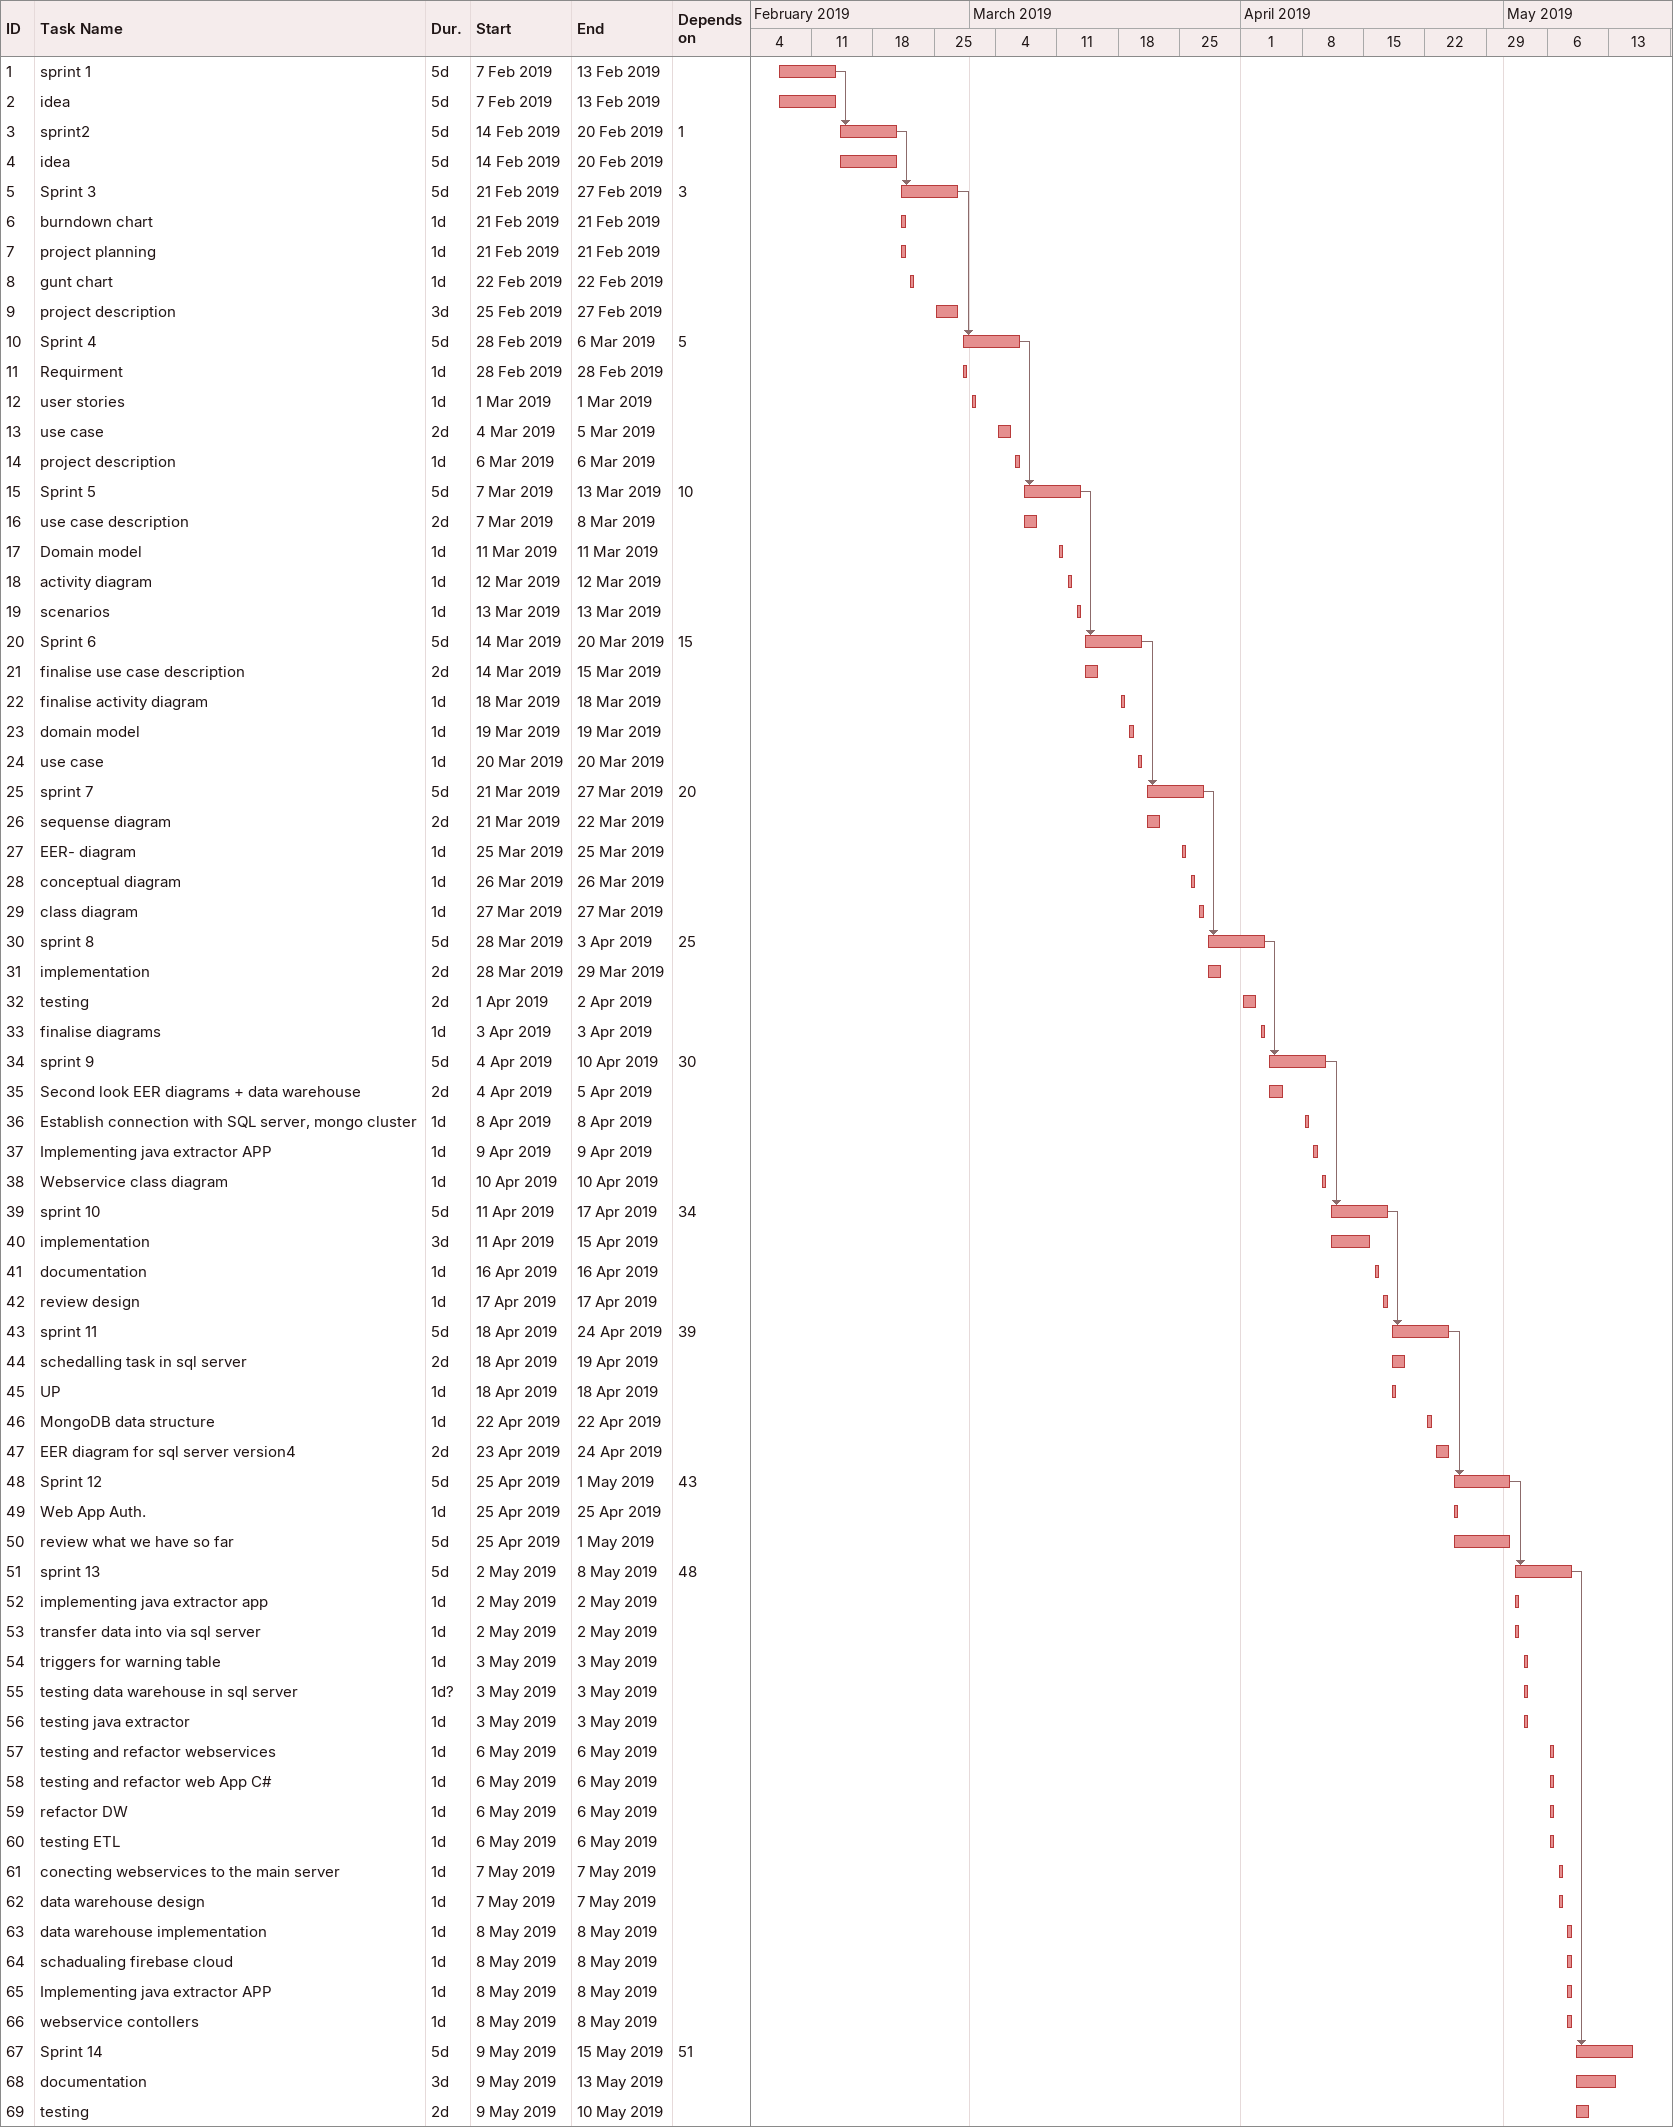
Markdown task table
| ID | Task | Duration | Start | Finish | Predecessors |
|---|---|---|---|---|---|
| 1 | sprint 1 | 5d | 2019-02-07 | 2019-02-13 |  |
| 2 | idea | 5d | 2019-02-07 | 2019-02-13 |  |
| 3 | sprint2 | 5d | 2019-02-14 | 2019-02-20 | 1 |
| 4 | idea | 5d | 2019-02-14 | 2019-02-20 |  |
| 5 | Sprint 3 | 5d | 2019-02-21 | 2019-02-27 | 3 |
| 6 | burndown chart | 1d | 2019-02-21 | 2019-02-21 |  |
| 7 | project planning | 1d | 2019-02-21 | 2019-02-21 |  |
| 8 | gunt chart | 1d | 2019-02-22 | 2019-02-22 |  |
| 9 | project description | 3d | 2019-02-25 | 2019-02-27 |  |
| 10 | Sprint 4 | 5d | 2019-02-28 | 2019-03-06 | 5 |
| 11 | Requirment | 1d | 2019-02-28 | 2019-02-28 |  |
| 12 | user stories | 1d | 2019-03-01 | 2019-03-01 |  |
| 13 | use case | 2d | 2019-03-04 | 2019-03-05 |  |
| 14 | project description | 1d | 2019-03-06 | 2019-03-06 |  |
| 15 | Sprint 5 | 5d | 2019-03-07 | 2019-03-13 | 10 |
| 16 | use case description | 2d | 2019-03-07 | 2019-03-08 |  |
| 17 | Domain model | 1d | 2019-03-11 | 2019-03-11 |  |
| 18 | activity diagram | 1d | 2019-03-12 | 2019-03-12 |  |
| 19 | scenarios | 1d | 2019-03-13 | 2019-03-13 |  |
| 20 | Sprint 6 | 5d | 2019-03-14 | 2019-03-20 | 15 |
| 21 | finalise use case description | 2d | 2019-03-14 | 2019-03-15 |  |
| 22 | finalise activity diagram | 1d | 2019-03-18 | 2019-03-18 |  |
| 23 | domain model | 1d | 2019-03-19 | 2019-03-19 |  |
| 24 | use case | 1d | 2019-03-20 | 2019-03-20 |  |
| 25 | sprint 7 | 5d | 2019-03-21 | 2019-03-27 | 20 |
| 26 | sequense diagram | 2d | 2019-03-21 | 2019-03-22 |  |
| 27 | EER- diagram | 1d | 2019-03-25 | 2019-03-25 |  |
| 28 | conceptual diagram | 1d | 2019-03-26 | 2019-03-26 |  |
| 29 | class diagram | 1d | 2019-03-27 | 2019-03-27 |  |
| 30 | sprint 8 | 5d | 2019-03-28 | 2019-04-03 | 25 |
| 31 | implementation | 2d | 2019-03-28 | 2019-03-29 |  |
| 32 | testing | 2d | 2019-04-01 | 2019-04-02 |  |
| 33 | finalise diagrams | 1d | 2019-04-03 | 2019-04-03 |  |
| 34 | sprint 9 | 5d | 2019-04-04 | 2019-04-10 | 30 |
| 35 | Second look EER diagrams + data warehouse | 2d | 2019-04-04 | 2019-04-05 |  |
| 36 | Establish connection with SQL server, mongo cluster | 1d | 2019-04-08 | 2019-04-08 |  |
| 37 | Implementing java extractor APP | 1d | 2019-04-09 | 2019-04-09 |  |
| 38 | Webservice class diagram | 1d | 2019-04-10 | 2019-04-10 |  |
| 39 | sprint 10 | 5d | 2019-04-11 | 2019-04-17 | 34 |
| 40 | implementation | 3d | 2019-04-11 | 2019-04-15 |  |
| 41 | documentation | 1d | 2019-04-16 | 2019-04-16 |  |
| 42 | review design | 1d | 2019-04-17 | 2019-04-17 |  |
| 43 | sprint 11 | 5d | 2019-04-18 | 2019-04-24 | 39 |
| 44 | schedalling task in sql server | 2d | 2019-04-18 | 2019-04-19 |  |
| 45 | UP | 1d | 2019-04-18 | 2019-04-18 |  |
| 46 | MongoDB data structure | 1d | 2019-04-22 | 2019-04-22 |  |
| 47 | EER diagram for sql server version4 | 2d | 2019-04-23 | 2019-04-24 |  |
| 48 | Sprint 12 | 5d | 2019-04-25 | 2019-05-01 | 43 |
| 49 | Web App Auth. | 1d | 2019-04-25 | 2019-04-25 |  |
| 50 | review what we have so far | 5d | 2019-04-25 | 2019-05-01 |  |
| 51 | sprint 13 | 5d | 2019-05-02 | 2019-05-08 | 48 |
| 52 | implementing java extractor app | 1d | 2019-05-02 | 2019-05-02 |  |
| 53 | transfer data into via sql server | 1d | 2019-05-02 | 2019-05-02 |  |
| 54 | triggers for warning table | 1d | 2019-05-03 | 2019-05-03 |  |
| 55 | testing data warehouse in sql server | 1d? | 2019-05-03 | 2019-05-03 |  |
| 56 | testing java extractor | 1d | 2019-05-03 | 2019-05-03 |  |
| 57 | testing and refactor webservices | 1d | 2019-05-06 | 2019-05-06 |  |
| 58 | testing and refactor web App C# | 1d | 2019-05-06 | 2019-05-06 |  |
| 59 | refactor DW | 1d | 2019-05-06 | 2019-05-06 |  |
| 60 | testing ETL | 1d | 2019-05-06 | 2019-05-06 |  |
| 61 | conecting webservices to the main server | 1d | 2019-05-07 | 2019-05-07 |  |
| 62 | data warehouse design | 1d | 2019-05-07 | 2019-05-07 |  |
| 63 | data warehouse implementation | 1d | 2019-05-08 | 2019-05-08 |  |
| 64 | schadualing firebase cloud | 1d | 2019-05-08 | 2019-05-08 |  |
| 65 | Implementing java extractor APP | 1d | 2019-05-08 | 2019-05-08 |  |
| 66 | webservice contollers | 1d | 2019-05-08 | 2019-05-08 |  |
| 67 | Sprint 14 | 5d | 2019-05-09 | 2019-05-15 | 51 |
| 68 | documentation | 3d | 2019-05-09 | 2019-05-13 |  |
| 69 | testing | 2d | 2019-05-09 | 2019-05-10 |  |
